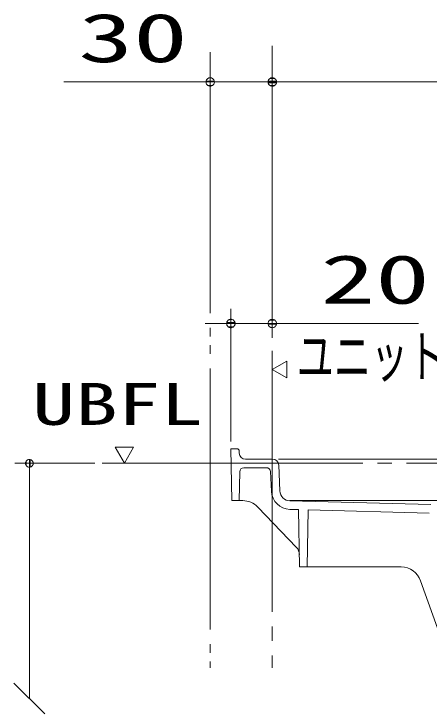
# Model space of a CAD drawing. Units: millimetres on the paper. Extents: x -305 to 305, y -152 to 152.
# Drawn here: x -47.75 to -19.12, y -108.71 to -60.47 of the extents above; entities that cross this region are included whole.
import ezdxf
from ezdxf.enums import TextEntityAlignment as Align

# ---------------------------------------------------------------- set-up
doc = ezdxf.new("R2010")
doc.units = ezdxf.units.MM
doc.linetypes.add('LONG_CHAIN', pattern=[21, 18, -1, 1, -1])
doc.linetypes.add('LONG_DOUBLE_CHAIN', pattern=[21.8, 18, -1, 0.6, -0.6, 0.6, -1])
doc.layers.add('0-1_RV', color=7, linetype='Continuous', lineweight=9)
doc.layers.add('0-2_0', color=7, linetype='Continuous', lineweight=9)
doc.styles.add('ＭＳ ゴシック', font='')
doc.styles.get('ＭＳ ゴシック').set_extended_font_data('MS Gothic')

# ---------------------------------------------------------------- blocks, each defined once
blk = doc.blocks.new('_OBLIQUE')
at = {"layer": '0-2_0'}
blk.add_line((-0.5, -0.5), (0.5, 0.5), dxfattribs=at)
blk = doc.blocks.new('_DOTSMALL')
at = {"layer": '0-2_0'}
for p, q in [((0.0746, 0.1), (-0.0746, 0.1)), ((0.1223, -0.0248), (-0.1223, -0.0248))]:
    blk.add_line(p, q, dxfattribs=at)
for points in [[(0.125, 0), (0.124, 0.0157), (0.1211, 0.0311), (0.1162, 0.046), (0.1095, 0.0602), (0.1011, 0.0735), (0.0911, 0.0856), (0.0797, 0.0963), (0.067, 0.1055), (0.0532, 0.1131), (0.0386, 0.1189), (0.0234, 0.1228), (0.0078, 0.1248), (-0.0078, 0.1248), (-0.0234, 0.1228), (-0.0386, 0.1189), (-0.0532, 0.1131), (-0.067, 0.1055), (-0.0797, 0.0963), (-0.0911, 0.0856), (-0.1011, 0.0735), (-0.1095, 0.0602), (-0.1162, 0.046), (-0.1211, 0.0311), (-0.124, 0.0157), (-0.125, 0), (0, 0)], [(-0.125, 0), (-0.124, -0.0157), (-0.1211, -0.0311), (-0.1162, -0.046), (-0.1095, -0.0602), (-0.1011, -0.0735), (-0.0911, -0.0856), (-0.0797, -0.0963), (-0.067, -0.1055), (-0.0532, -0.1131), (-0.0386, -0.1189), (-0.0234, -0.1228), (-0.0078, -0.1248), (0.0078, -0.1248), (0.0234, -0.1228), (0.0386, -0.1189), (0.0532, -0.1131), (0.067, -0.1055), (0.0797, -0.0963), (0.0911, -0.0856), (0.1011, -0.0735), (0.1095, -0.0602), (0.1162, -0.046), (0.1211, -0.0311), (0.124, -0.0157), (0.125, 0), (0, 0)]]:
    blk.add_lwpolyline(points, close=True, dxfattribs=at)
blk = doc.blocks.new('TRI')
at = {"layer": '0-2_0'}
blk.add_lwpolyline([(0.5, 0.866), (0, 0), (1, 0)], close=True, dxfattribs=at)

msp = doc.modelspace()

# ---------------------------------------------------------------- linework, layer by layer
at = {"layer": '0-1_RV', "linetype": 'LONG_CHAIN'}
for p, q in [((-29.93, -62.67), (-29.93, -105.526)), ((-41.679, -91.435), (77.845, -91.435))]:
    msp.add_line(p, q, dxfattribs=at)
at = {"layer": '0-1_RV', "linetype": 'LONG_DOUBLE_CHAIN'}
msp.add_line((-34.216, -63.089), (-34.216, -105.526), dxfattribs=at)
at = {"layer": '0-1_RV'}
for p, q in [((-34.216, -65.151), (-44.311, -65.151)), ((-34.216, -65.151), (-29.93, -65.151)), ((-31.896, -65.151), (-29.576, -65.151)), ((-29.93, -65.151), (44.355, -65.151)), ((-29.93, -80.044), (-29.93, -82.796)), ((-32.787, -89.935), (-32.787, -80.796)), ((-32.25, -81.796), (-34.57, -81.796)), ((-32.787, -81.796), (-29.93, -81.796)), ((-29.93, -81.796), (-19.835, -81.796)), ((-32.725, -94.007), (-32.787, -90.435)), ((-32.356, -90.435), (-32.787, -90.435)), ((-32.214, -90.575), (-32.211, -90.728)), ((-31.782, -91.149), (-29.912, -91.149)), ((40.877, -91.149), (-29.502, -91.149)), ((-42.179, -91.435), (-47.692, -91.435)), ((-46.692, -107.651), (-46.692, -91.435)), ((-29.406, -93.341), (-29.484, -91.559)), ((-32.211, -94.007), (-32.176, -92.016)), ((-31.89, -91.735), (-30.336, -91.735)), ((-29.991, -93.367), (-30.05, -92.008)), ((-32.211, -94.007), (-32.725, -94.007)), ((-32.211, -94.007), (-31.967, -94.007)), ((-28.711, -94.007), (35.943, -94.007)), ((-18.992, -94.279), (-28.711, -94.024)), ((-30.937, -94.445), (-28.259, -97.233)), ((-28.114, -94.626), (-28.727, -94.61)), ((-28.045, -98.578), (-28.114, -94.626)), ((-27.462, -94.643), (-27.53, -98.578)), ((-19.116, -94.862), (-27.462, -94.643)), ((-28.045, -98.578), (-21.04, -98.578)), ((-19.693, -99.53), (-17.955, -104.437))]:
    msp.add_line(p, q, dxfattribs=at)
for centre, radius, start, end in [((-32.356, -90.578), 0.143, 1, 90), ((-31.782, -90.721), 0.429, 181, 270), ((-29.912, -91.578), 0.429, 2.5, 90), ((-31.89, -92.021), 0.286, 90, 179), ((-30.336, -92.021), 0.286, 2.5, 90), ((-28.692, -93.31), 1.3, 182.5, 268.4951), ((-28.692, -93.31), 0.714, 182.5, 268.4951), ((-31.967, -95.435), 1.429, 43.8562, 90), ((-28.774, -97.728), 0.714, 1, 43.8562), ((-21.04, -100.007), 1.429, 19.5024, 90)]:
    msp.add_arc(centre, radius, start, end, dxfattribs=at)

# ---------------------------------------------------------------- block references
for name, p, xscale, yscale, rotation in [('_DOTSMALL', (-34.216, -65.151), 2.32, 2.32, 180), ('_DOTSMALL', (-29.93, -65.151), 2.32, 2.32, 180), ('_DOTSMALL', (-32.787, -81.796), 2.32, 2.32, 180), ('TRI', (-29.933, -84.974), 1.152, -1.152, 30), ('TRI', (-40.136, -91.431), 1.28, -1.28, 120), ('_DOTSMALL', (-46.692, -91.435), 2.121326, 2.121326, 90), ('_OBLIQUE', (-46.692, -107.651), 2.121326, 2.121326, 270)]:
    msp.add_blockref(name, p, dxfattribs=dict(at, xscale=xscale, yscale=yscale, rotation=rotation))
at = {"layer": '0-1_RV', "xscale": 2.32, "yscale": 2.32}
for p in [(-29.93, -65.151), (-29.93, -81.796)]:
    msp.add_blockref('_DOTSMALL', p, dxfattribs=at)

# ---------------------------------------------------------------- texts
at = {"layer": '0-1_RV', "style": 'ＭＳ ゴシック'}
for s, height, width, p in [('30', 3.365, 1.65, (-43.311, -64.799)), ('20', 3.365, 1.65, (-26.61, -81.444)), ('ユニット内寸', 2.886, 0.65, (-28.24, -86.38)), ('UBFL', 2.889, 1.5, (-46.493, -89.652))]:
    msp.add_text(s, height=height, dxfattribs=dict(at, width=width)).set_placement(p, align=Align.BOTTOM_LEFT)

doc.saveas('drawing.dxf')
